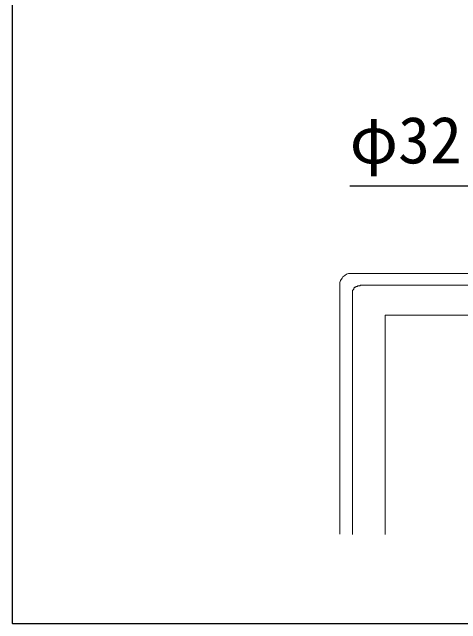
# Model space of a CAD drawing. Units: millimetres, scale not verified. Extents: x -1392 to 1350, y -947 to 991.
# Drawn here: x 77 to 343.7, y 114.2 to 477.6 of the extents above; entities that cross this region are included whole.
import ezdxf
from ezdxf.enums import TextEntityAlignment as Align

# ---------------------------------------------------------------- set-up
doc = ezdxf.new("R2010")
doc.units = ezdxf.units.MM
doc.header["$LTSCALE"] = 10
doc.layers.add('0-1_レイヤー_1', color=7, linetype='Continuous', lineweight=18)
doc.layers.add('0-7', color=7, linetype='Continuous', lineweight=5)
doc.styles.add('ＭＳ ゴシック', font='')
doc.styles.get('ＭＳ ゴシック').set_extended_font_data('MS Gothic')

msp = doc.modelspace()

# ---------------------------------------------------------------- linework, layer by layer
at = {"layer": '0-1_レイヤー_1', "color": 5}
msp.add_line((277.79, 374.5), (435.69, 374.5), dxfattribs=at)
at = {"layer": '0-1_レイヤー_1'}
for p, q in [((284.77, 315.44), (834.26, 315.44)), ((279.27, 310.36), (279.27, 167.27)), ((816.48, 297.66), (302.55, 297.66)), ((298.74, 167.27), (298.74, 288.77))]:
    msp.add_line(p, q, dxfattribs=at)
at = {"layer": '0-1_レイヤー_1', "color": 5}
msp.add_lwpolyline([(1144.77, 789.36), (77.13, 789.36), (77.13, 114.15), (1144.77, 114.15)], close=True, dxfattribs=at)
at = {"layer": '0-1_レイヤー_1'}
for points in [[(846.75, 167.49), (846.75, 315.65), (846.75, 316.92), (846.32, 318.19), (845.9, 319.46), (845.05, 320.31), (843.78, 321.16), (842.94, 322), (841.66, 322.43), (840.4, 322.43), (278.21, 322.43), (276.94, 322.43), (275.67, 322), (274.82, 321.16), (273.55, 320.31), (273.13, 319.46), (272.28, 318.19), (271.86, 316.92), (271.86, 315.65), (271.86, 167.49)], [(283.5, 315.02), (283.08, 315.02), (282.65, 315.02), (282.23, 315.02), (282.23, 314.59), (281.81, 314.59), (281.39, 314.59), (281.39, 314.17), (280.96, 314.17), (280.54, 314.17), (280.54, 313.75), (280.11, 313.75), (280.11, 313.32), (280.11, 312.9), (279.69, 312.9), (279.69, 312.48), (279.27, 312.48), (279.27, 312.05), (279.27, 311.63), (279.27, 311.21), (279.27, 310.78), (279.27, 310.36)], [(284.77, 315.44), (284.35, 315.44), (283.92, 315.44), (283.92, 315.02), (283.5, 315.02)], [(298.74, 288.77), (298.74, 289.19), (298.74, 289.62), (298.74, 290.04), (298.74, 290.46), (298.74, 290.89), (298.74, 291.31), (298.74, 291.73), (298.74, 292.16), (298.74, 292.58), (298.74, 293), (298.74, 293.43), (298.74, 293.85), (298.74, 294.27), (298.74, 294.7), (298.74, 295.12), (298.74, 295.54), (298.74, 295.97), (298.74, 296.39), (298.74, 296.81), (298.74, 297.24), (298.74, 297.66)], [(302.55, 297.66), (302.13, 297.66), (301.7, 297.66), (301.28, 297.66), (300.86, 297.66), (300.43, 297.66), (300.01, 297.66), (299.59, 297.66), (299.17, 297.66), (298.74, 297.66)]]:
    msp.add_lwpolyline(points, dxfattribs=at)
at = {"layer": '0-7'}
msp.add_lwpolyline([(76.96, 789.24), (1144.46, 789.24), (1144.46, 114.24), (76.96, 114.24)], close=True, dxfattribs=at)
msp.add_lwpolyline([(277.64, 374.24), (435.7, 374.24), (494.59, 272.24)], dxfattribs=at)

# ---------------------------------------------------------------- texts
at = {"layer": '0-7', "style": 'ＭＳ ゴシック'}
msp.add_text('φ32', height=27.86, dxfattribs=at).set_placement((277.64, 379.39), align=Align.BOTTOM_LEFT)

doc.saveas('drawing.dxf')
